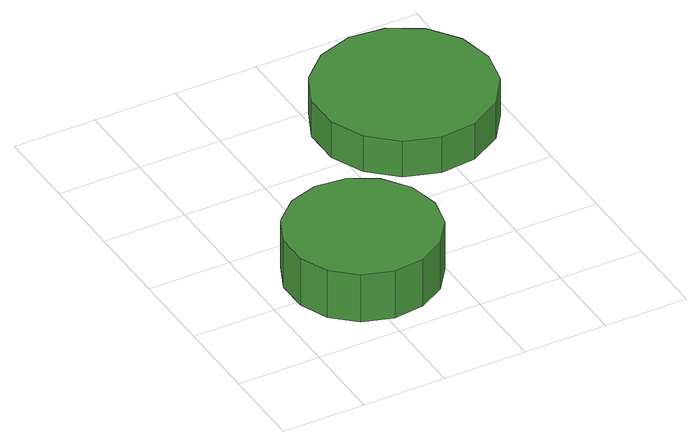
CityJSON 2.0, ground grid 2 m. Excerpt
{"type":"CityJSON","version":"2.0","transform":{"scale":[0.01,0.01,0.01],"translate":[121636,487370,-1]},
"CityObjects":{
"tree1":{"type":"SolitaryVegetationObject","attributes":{"function":"something"},"geometry":[{"type":"MultiSurface","lod":"1","boundaries":[[[0,1,2,3,4,5,6,7,8,9,10,11,12,13,14]],[[15,16,17,18,19,20,21,22,23,24,25,26,27,28,29]],[[0,29,28,1]],[[1,28,27,2]],[[2,27,26,3]],[[3,26,25,4]],[[4,25,24,5]],[[5,24,23,6]],[[6,23,22,7]],[[7,22,21,8]],[[8,21,20,9]],[[9,20,19,10]],[[10,19,18,11]],[[11,18,17,12]],[[12,17,16,13]],[[13,16,15,14]],[[14,15,29,0]]]}]},
"tree2":{"type":"SolitaryVegetationObject","attributes":{"function":"something"},"geometry":[{"type":"MultiSurface","lod":"1","boundaries":[[[30,31,32,33,34,35,36,37,38,39,40,41,42,43,44]],[[45,46,47,48,49,50,51,52,53,54,55,56,57,58,59]],[[30,59,58,31]],[[31,58,57,32]],[[32,57,56,33]],[[33,56,55,34]],[[34,55,54,35]],[[35,54,53,36]],[[36,53,52,37]],[[37,52,51,38]],[[38,51,50,39]],[[39,50,49,40]],[[40,49,48,41]],[[41,48,47,42]],[[42,47,46,43]],[[43,46,45,44]],[[44,45,59,30]]]}]}
},
"vertices":[
[413,225,205],[397,298,205],[353,359,205],[289,396,205],[214,404,205],[143,381,205],[88,331,205],[58,263,205],[58,188,205],[88,120,205],[143,70,205],[214,47,205],[289,55,205],[353,92,205],[397,152,205],[397,152,79],[353,92,79],[289,55,79],[214,47,79],[143,70,79],[88,120,79],[58,188,79],[58,263,79],[88,331,79],[143,381,79],[214,404,79],[289,396,79],[353,359,79],[397,298,79],[413,225,79],
[793,668,179],[775,753,179],[724,824,179],[648,868,179],[561,877,179],[478,850,179],[414,791,179],[378,712,179],[378,624,179],[414,545,179],[478,486,179],[561,459,179],[648,468,179],[724,512,179],[775,583,179],[775,583,83],[724,512,83],[648,468,83],[561,459,83],[478,486,83],[414,545,83],[378,624,83],[378,712,83],[414,791,83],[478,850,83],[561,877,83],[648,868,83],[724,824,83],[775,753,83],[793,668,83]
]}
